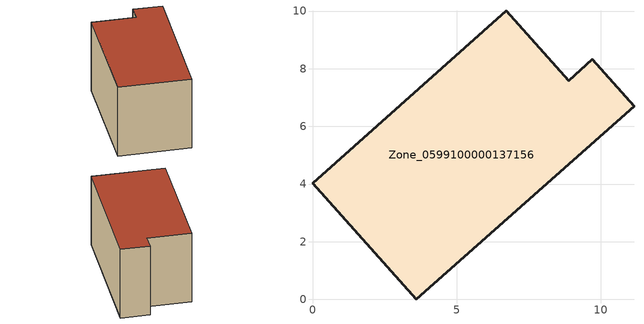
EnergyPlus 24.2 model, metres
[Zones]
Zone_0599100000137156
 floor ground (C_G): 3.59,0 0,4.02 6.72,10.01 8.89,7.58 9.71,8.33 11.15,6.7 z0
 wall outside (C_F): 3.59,0 11.15,6.7 9.71,8.33 8.89,7.58 6.72,10.01 0,4.02 3.59,0 z0:5.76
 roof outside (C_R): 0,4.02 3.59,0 11.15,6.7 9.71,8.33 8.89,7.58 6.72,10.01 z5.76
[BUILDING]
Pand.0599100000137156: North Axis=0; Terrain=City; Loads Convergence Tolerance Value=0.04; Temperature Convergence Tolerance Value=0.4; Solar Distribution=FullExterior; Maximum Number of Warmup Days=25; Minimum Number of Warmup Days=1
[Site:Location]
Rotterdam.The.Hague.AP_ZH_NLD Design_Conditions: Latitude=51.96; Longitude=4.45; Time Zone=1; Elevation=-4.5
[SITE:GROUNDTEMPERATURE:BUILDINGSURFACE]
18, 18, 18, 18, 18, 18, 18, 18, 18, 18, 18, 18
[MATERIAL] Thermal Absorptance=0.9; Solar Absorptance=0.7; Visible Absorptance=0.7
Name | Roughness | Thickness | Conductivity | Density | Specific Heat
G.TI.1975-1991 | MediumSmooth | 0.15 | 0.288461 | 540 | 1210
F.TI.1975-1991 | Rough | 0.3 | 0.230769 | 1920 | 840
R.TI.1975-1991 | MediumRough | 0.2 | 0.153846 | 1500 | 1000
[CONSTRUCTION]
C_G: G.TI.1975-1991
C_F: F.TI.1975-1991
C_R: R.TI.1975-1991
[ZONE]
Zone_0599100000137156: Type=1; Multiplier=1; Ceiling Height=Autocalculate; Volume=Autocalculate; Floor Area=autocalculate; Part of Total Floor Area=Yes
[ZONEINFILTRATION:DESIGNFLOWRATE]
Infil_Zone_0599100000137156: Zone or ZoneList or Space or SpaceList=Zone_0599100000137156; Schedule=AlwaysOn; Design Flow Rate Calculation Method=Flow/Area; Flow Rate per Floor Area=0.003; Constant Term Coefficient=1; Temperature Term Coefficient=0; Velocity Term Coefficient=0; Velocity Squared Term Coefficient=0
[HVACTEMPLATE:ZONE:IDEALLOADSAIRSYSTEM]
Zone_0599100000137156: Maximum Heating Supply Air Temperature=50; Minimum Cooling Supply Air Temperature=13; Maximum Heating Supply Air Humidity Ratio=0.0156; Minimum Cooling Supply Air Humidity Ratio=0.0077; Heating Limit=NoLimit; Cooling Limit=NoLimit; Dehumidification Control Type=ConstantSensibleHeatRatio; Cooling Sensible Heat Ratio=0.7; Dehumidification Setpoint=60; Humidification Control Type=None; Humidification Setpoint=30; Outdoor Air Method=None; Outdoor Air Flow Rate per Person=0.00944; Outdoor Air Flow Rate per Zone Floor Area=0; Outdoor Air Flow Rate per Zone=0; Demand Controlled Ventilation Type=None; Outdoor Air Economizer Type=NoEconomizer; Heat Recovery Type=None; Sensible Heat Recovery Effectiveness=0.7; Latent Heat Recovery Effectiveness=0.65
[ZONECONTROL:THERMOSTAT]
ThermostatControl_Zone_0599100000137156: Zone or ZoneList=Zone_0599100000137156; Control Type Schedule=DualSetpointControlType; Control 1=Thermostat_Zone_0599100000137156; Temperature Difference Between Cutout And Setpoint=0
[THERMOSTATSETPOINT:DUALSETPOINT]
Thermostat_Zone_0599100000137156: Heating Setpoint Temperature Schedule=HeatingSetpoint_Zone_0599100000137156; Cooling Setpoint Temperature Schedule=CoolingSetpoint_Zone_0599100000137156
[SCHEDULE:COMPACT]
HeatingSetpoint_Zone_0599100000137156: Through: 12/31, For: AllDays, Until: 24:00, 21
CoolingSetpoint_Zone_0599100000137156: Through: 12/31, For: AllDays, Until: 24:00, 24
DualSetpointControlType: Through: 12/31, For: AllDays, Until: 24:00, 4
AlwaysOn: Through: 12/31, For: AllDays, Until: 24:00, 1
